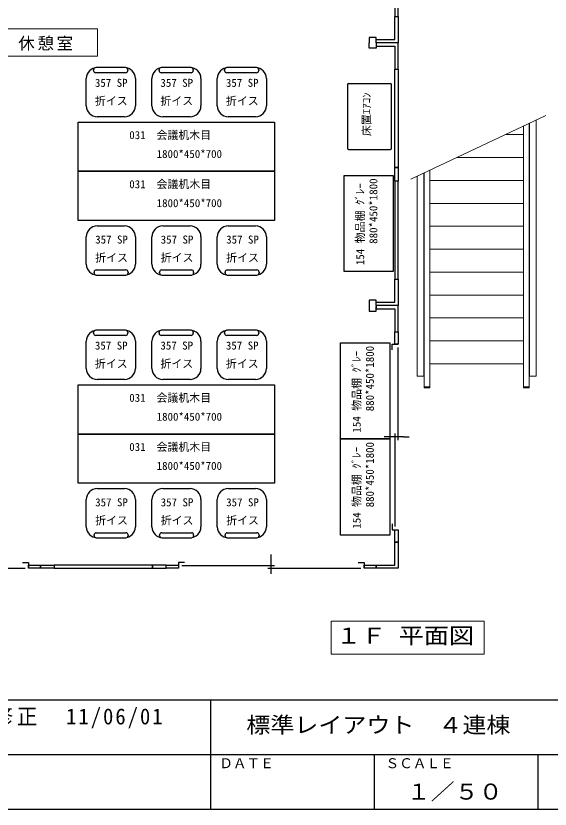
# Model space of a CAD drawing. Units: millimetres, scale not verified. Extents: x -9682 to 9983, y -7062 to 6920.
# Drawn here: x -4796 to 99, y -7062 to 202 of the extents above; entities that cross this region are included whole.
import ezdxf
from ezdxf.enums import TextEntityAlignment as Align

# ---------------------------------------------------------------- set-up
doc = ezdxf.new("R2010")
doc.units = ezdxf.units.MM
doc.header["$LTSCALE"] = 50
for name, color, linetype, lineweight in [('0-0', 7, 'Continuous', 25), ('0-1', 7, 'Continuous', 25), ('0-3', 7, 'Continuous', 25), ('0-A', 7, 'Continuous', 18)]:
    doc.layers.add(name, color=color, linetype=linetype, lineweight=lineweight)
doc.styles.add('ＭＳ ゴシック', font='')
doc.styles.get('ＭＳ ゴシック').set_extended_font_data('MS Gothic')

msp = doc.modelspace()

# ---------------------------------------------------------------- linework, layer by layer
at = {"layer": '0-0'}
for p, q in [((-9682.18, -6062.09), (9982.6, -6062.09)), ((-3012.59, -6062.62), (-3012.59, -7062.09)), ((-5597.39, -6562.09), (9054.98, -6562.09)), ((-1512.59, -6562.4), (-1512.59, -7062.09)), ((-12.59, -6562.4), (-12.59, -7062.09)), ((-9682.18, -7062.09), (9979.98, -7062.09))]:
    msp.add_line(p, q, dxfattribs=at)
at = {"layer": '0-1'}
for p, q in [((-1323.66, 195.95), (-1293.66, 195.95)), ((-1493.66, 5.45), (-1558.66, 5.45)), ((-1558.66, 5.45), (-1558.66, -44.55)), ((-1493.66, -35.85), (-1493.66, 5.45)), ((-1558.66, -94.55), (-1558.66, -44.55)), ((-1493.66, -44.55), (-1493.66, -14.55)), ((-1293.66, -44.55), (-1493.66, -44.55)), ((-1493.66, -44.55), (-1493.66, -74.55)), ((-1293.66, -44.55), (-1493.66, -44.55)), ((-1493.66, -55.49), (-1493.66, -94.55)), ((-1493.66, -94.55), (-1558.66, -94.55)), ((-1493.66, -2400.55), (-1558.66, -2400.55)), ((-1558.66, -2400.55), (-1558.66, -2450.55)), ((-1558.66, -2450.55), (-1558.66, -2500.55)), ((-1493.66, -2441.85), (-1493.66, -2400.55)), ((-1493.66, -2450.55), (-1493.66, -2420.55)), ((-1293.66, -2450.55), (-1493.66, -2450.55)), ((-1493.66, -2450.55), (-1493.66, -2480.55)), ((-1293.66, -2450.55), (-1493.66, -2450.55)), ((-1493.66, -2500.55), (-1493.66, -2459.73)), ((-1558.66, -2500.55), (-1493.66, -2500.55)), ((-1293.66, -3683.55), (-1293.66, -2833.55)), ((-1320.66, -4473.55), (-1320.66, -3623.55)), ((-1243.66, -3653.55), (-1193.66, -3653.55)), ((-1293.66, -4616.05), (-1293.66, -4856.55)), ((-1293.66, -4616.05), (-1293.66, -4856.55)), ((-5561.16, -4856.55), (-4711.16, -4856.55)), ((-3276.16, -4829.55), (-2426.16, -4829.55)), ((-2486.16, -4856.55), (-1636.16, -4856.55)), ((-1293.66, -4856.55), (-1493.66, -4856.55))]:
    msp.add_line(p, q, dxfattribs=at)
at = {"layer": '0-1', "color": 4, "lineweight": 18}
for p, q in [((-1175.92, -1293.87), (58.61, -711.4)), ((-93.66, -783.24), (-93.66, -3194.55)), ((-88.66, -3096.45), (-88.66, -780.88)), ((-28.66, -752.58), (-28.66, -3096.45)), ((-143.66, -3194.55), (-143.66, -806.83)), ((-143.66, -884.55), (-308.37, -884.55)), ((-143.66, -1094.55), (-753.47, -1094.55)), ((-1003.66, -1212.59), (-1003.66, -3194.55)), ((-1118.66, -3096.45), (-1118.66, -1266.85)), ((-1058.66, -1238.54), (-1058.66, -3096.45)), ((-1053.66, -3194.55), (-1053.66, -1236.18)), ((-143.66, -1304.55), (-1003.66, -1304.55)), ((-1118.66, -1423.85), (-1118.66, -1846.96)), ((-1053.66, -3204.55), (-1053.66, -1461.35)), ((-143.66, -1514.55), (-1003.66, -1514.55)), ((-143.66, -1724.55), (-1003.66, -1724.55)), ((-143.66, -1934.55), (-1003.66, -1934.55)), ((-93.66, -2015.65), (-93.66, -3204.55)), ((-143.66, -2144.55), (-1003.66, -2144.55)), ((-143.66, -2354.55), (-1003.66, -2354.55)), ((-143.66, -2564.55), (-1003.66, -2564.55)), ((-143.66, -2774.55), (-1003.66, -2774.55)), ((-143.66, -2984.55), (-1003.66, -2984.55)), ((-1058.66, -3096.45), (-1118.66, -3096.45)), ((-28.66, -3096.45), (-88.66, -3096.45)), ((-1053.66, -3204.55), (-1053.66, -3194.55)), ((-1003.66, -3194.55), (-1003.66, -3204.55)), ((-143.66, -3204.55), (-143.66, -3194.55)), ((-93.66, -3194.55), (-93.66, -3204.55)), ((-1003.66, -3204.55), (-1053.66, -3204.55)), ((-93.66, -3204.55), (-143.66, -3204.55))]:
    msp.add_line(p, q, dxfattribs=at)
at = {"layer": '0-1'}
for points in [[(-1323.66, 308.45), (-1323.66, 195.95), (-1293.66, 195.95), (-1293.66, 308.45)], [(-1323.66, -1185.05), (-1323.66, -285.05), (-1293.66, -285.05), (-1293.66, -1185.05)], [(-1293.66, -1310.05), (-1323.66, -1310.05), (-1323.66, -1185.05), (-1293.66, -1185.05)], [(-1323.66, -1310.05), (-1323.66, -2210.05), (-1293.66, -2210.05), (-1293.66, -1310.05)], [(-1323.66, -2803.55), (-1323.66, -2691.05), (-1293.66, -2691.05), (-1293.66, -2803.55)], [(-1323.66, -4616.05), (-1323.66, -4503.55), (-1293.66, -4503.55), (-1293.66, -4616.05)], [(-4681.16, -4826.55), (-4568.66, -4826.55), (-4568.66, -4856.55), (-4681.16, -4856.55)], [(-4568.66, -4856.55), (-4568.66, -4826.55), (-4443.66, -4826.55), (-4443.66, -4856.55)], [(-3543.66, -4856.55), (-3543.66, -4826.55), (-4443.66, -4826.55), (-4443.66, -4856.55)], [(-3418.66, -4856.55), (-3418.66, -4826.55), (-3543.66, -4826.55), (-3543.66, -4856.55)], [(-3418.66, -4826.55), (-3306.16, -4826.55), (-3306.16, -4856.55), (-3418.66, -4856.55)], [(-1606.16, -4826.55), (-1493.66, -4826.55), (-1493.66, -4856.55), (-1606.16, -4856.55)]]:
    msp.add_lwpolyline(points, close=True, dxfattribs=at)
for points in [[(-1293.66, 195.95), (-1293.66, -44.55), (-1493.66, -44.55)], [(-1493.66, -14.55), (-1323.66, -14.55), (-1323.66, 195.95)], [(-1293.66, -285.05), (-1293.66, -44.55), (-1493.66, -44.55)], [(-1493.66, -74.55), (-1323.66, -74.55), (-1323.66, -285.05), (-1293.66, -285.05)], [(-1293.66, -2210.05), (-1293.66, -2450.55), (-1493.66, -2450.55)], [(-1493.66, -2420.55), (-1323.66, -2420.55), (-1323.66, -2210.05), (-1293.66, -2210.05)], [(-1293.66, -2691.05), (-1293.66, -2450.55), (-1493.66, -2450.55)], [(-1493.66, -2480.55), (-1323.66, -2480.55), (-1323.66, -2691.05), (-1293.66, -2691.05)], [(-1347.66, -2857.55), (-1347.66, -2803.55), (-1293.66, -2803.55)], [(-1243.66, -3653.55), (-1370.66, -3653.55), (-1420.66, -3653.55)], [(-1347.66, -4449.55), (-1347.66, -4503.55), (-1293.66, -4503.55)], [(-1493.66, -4856.55), (-1493.66, -4826.55), (-1323.66, -4826.55), (-1323.66, -4616.05), (-1293.66, -4616.05)], [(-1293.66, -4856.55), (-1493.66, -4856.55), (-1493.66, -4826.55), (-1323.66, -4826.55), (-1323.66, -4616.05), (-1293.66, -4616.05)], [(-2456.16, -4906.55), (-2456.16, -4779.55), (-2456.16, -4729.55)], [(-4735.16, -4802.55), (-4681.16, -4802.55), (-4681.16, -4856.55)], [(-3252.16, -4802.55), (-3306.16, -4802.55), (-3306.16, -4856.55)], [(-1660.16, -4802.55), (-1606.16, -4802.55), (-1606.16, -4856.55)]]:
    msp.add_lwpolyline(points, dxfattribs=at)
at = {"layer": '0-1', "color": 4, "lineweight": 18}
for points in [[(-1053.66, -3194.55), (-1003.66, -3194.55), (-1053.66, -3194.55)], [(-143.66, -3194.55), (-93.66, -3194.55), (-143.66, -3194.55)]]:
    msp.add_lwpolyline(points, dxfattribs=at)
at = {"layer": '0-3'}
for p, q in [((-3791.24, -271.43), (-4063.52, -271.43)), ((-3191.24, -271.43), (-3463.52, -271.43)), ((-2591.24, -271.43), (-2863.52, -271.43)), ((-4083.52, -298), (-4083.52, -291.44)), ((-3791.24, -318), (-4063.52, -318)), ((-3771.24, -291.44), (-3771.24, -298)), ((-3483.52, -298), (-3483.52, -291.44)), ((-3191.24, -318), (-3463.52, -318)), ((-3171.24, -291.44), (-3171.24, -298)), ((-2883.52, -298), (-2883.52, -291.44)), ((-2591.24, -318), (-2863.52, -318)), ((-2571.24, -291.44), (-2571.24, -298)), ((-4150.27, -621.44), (-4150.27, -371.43)), ((-3700.27, -371.43), (-3700.27, -621.44)), ((-3550.27, -621.44), (-3550.27, -371.43)), ((-3100.27, -371.43), (-3100.27, -621.44)), ((-2950.27, -621.44), (-2950.27, -371.43)), ((-2500.27, -371.43), (-2500.27, -621.44)), ((-1758.6, -425.83), (-1758.6, -1010.83)), ((-1748.6, -415.83), (-1363.6, -415.83)), ((-1353.6, -1010.83), (-1353.6, -425.83)), ((-3800.27, -721.44), (-4050.27, -721.44)), ((-3200.27, -721.44), (-3450.27, -721.44)), ((-2600.27, -721.44), (-2850.27, -721.44)), ((-1748.6, -1020.83), (-1363.6, -1020.83)), ((-4050.27, -1721.43), (-3800.27, -1721.43)), ((-3450.27, -1721.43), (-3200.27, -1721.43)), ((-2850.27, -1721.43), (-2600.27, -1721.43)), ((-4150.27, -2071.43), (-4150.27, -1821.43)), ((-3700.27, -1821.43), (-3700.27, -2071.43)), ((-3550.27, -2071.43), (-3550.27, -1821.43)), ((-3100.27, -1821.43), (-3100.27, -2071.43)), ((-2950.27, -2071.43), (-2950.27, -1821.43)), ((-2500.27, -1821.43), (-2500.27, -2071.43)), ((-4079.3, -2151.43), (-4079.3, -2144.86)), ((-4059.3, -2124.87), (-3787.03, -2124.87)), ((-4059.3, -2171.43), (-3787.03, -2171.43)), ((-3767.03, -2144.86), (-3767.03, -2151.43)), ((-3479.3, -2151.43), (-3479.3, -2144.86)), ((-3459.3, -2124.87), (-3187.03, -2124.87)), ((-3459.3, -2171.43), (-3187.03, -2171.43)), ((-3167.03, -2144.86), (-3167.03, -2151.43)), ((-2879.3, -2151.43), (-2879.3, -2144.86)), ((-2859.3, -2124.87), (-2587.03, -2124.87)), ((-2859.3, -2171.43), (-2587.03, -2171.43)), ((-2567.03, -2144.86), (-2567.03, -2151.43)), ((-3791.24, -2677.43), (-4063.52, -2677.43)), ((-3191.24, -2677.43), (-3463.52, -2677.43)), ((-2591.24, -2677.43), (-2863.52, -2677.43)), ((-4083.52, -2704), (-4083.52, -2697.44)), ((-3791.24, -2724), (-4063.52, -2724)), ((-3771.24, -2697.44), (-3771.24, -2704)), ((-3483.52, -2704), (-3483.52, -2697.44)), ((-3191.24, -2724), (-3463.52, -2724)), ((-3171.24, -2697.44), (-3171.24, -2704)), ((-2883.52, -2704), (-2883.52, -2697.44)), ((-2591.24, -2724), (-2863.52, -2724)), ((-2571.24, -2697.44), (-2571.24, -2704)), ((-4150.27, -3027.44), (-4150.27, -2777.43)), ((-3700.27, -2777.43), (-3700.27, -3027.44)), ((-3550.27, -3027.44), (-3550.27, -2777.43)), ((-3100.27, -2777.43), (-3100.27, -3027.44)), ((-2950.27, -3027.44), (-2950.27, -2777.43)), ((-2500.27, -2777.43), (-2500.27, -3027.44)), ((-3800.27, -3127.44), (-4050.27, -3127.44)), ((-3200.27, -3127.44), (-3450.27, -3127.44)), ((-2600.27, -3127.44), (-2850.27, -3127.44)), ((-4050.27, -4127.43), (-3800.27, -4127.43)), ((-3450.27, -4127.43), (-3200.27, -4127.43)), ((-2850.27, -4127.43), (-2600.27, -4127.43)), ((-4150.27, -4477.43), (-4150.27, -4227.43)), ((-3700.27, -4227.43), (-3700.27, -4477.43)), ((-3550.27, -4477.43), (-3550.27, -4227.43)), ((-3100.27, -4227.43), (-3100.27, -4477.43)), ((-2950.27, -4477.43), (-2950.27, -4227.43)), ((-2500.27, -4227.43), (-2500.27, -4477.43)), ((-4079.3, -4557.43), (-4079.3, -4550.86)), ((-4059.3, -4530.87), (-3787.03, -4530.87)), ((-3767.03, -4550.86), (-3767.03, -4557.43)), ((-3479.3, -4557.43), (-3479.3, -4550.86)), ((-3459.3, -4530.87), (-3187.03, -4530.87)), ((-3167.03, -4550.86), (-3167.03, -4557.43)), ((-2879.3, -4557.43), (-2879.3, -4550.86)), ((-2859.3, -4530.87), (-2587.03, -4530.87)), ((-2567.03, -4550.86), (-2567.03, -4557.43)), ((-4059.3, -4577.43), (-3787.03, -4577.43)), ((-3459.3, -4577.43), (-3187.03, -4577.43)), ((-2859.3, -4577.43), (-2587.03, -4577.43))]:
    msp.add_line(p, q, dxfattribs=at)
for points in [[(-4225.27, -1221.43), (-4225.27, -771.43), (-2425.27, -771.43), (-2425.27, -1221.43)], [(-4225.27, -1671.43), (-4225.27, -1221.43), (-2425.27, -1221.43), (-2425.27, -1671.43)], [(-1338.7, -2139.07), (-1788.7, -2139.07), (-1788.7, -1259.07), (-1338.7, -1259.07)], [(-1370.81, -3672.5), (-1820.81, -3672.5), (-1820.81, -2792.5), (-1370.81, -2792.5)], [(-4225.27, -3627.43), (-4225.27, -3177.43), (-2425.27, -3177.43), (-2425.27, -3627.43)], [(-4225.27, -4077.43), (-4225.27, -3627.43), (-2425.27, -3627.43), (-2425.27, -4077.43)], [(-1370.81, -4552.5), (-1820.81, -4552.5), (-1820.81, -3672.5), (-1370.81, -3672.5)]]:
    msp.add_lwpolyline(points, close=True, dxfattribs=at)
for centre, radius, start, end in [((-4050.27, -371.43), 100, 90, 180), ((-4063.52, -291.44), 20, 90, 180), ((-3800.27, -371.43), 100, 0, 90), ((-3791.24, -291.44), 20, 0, 90), ((-3450.27, -371.43), 100, 90, 180), ((-3463.52, -291.44), 20, 90, 180), ((-3200.27, -371.43), 100, 0, 90), ((-3191.24, -291.44), 20, 0, 90), ((-2850.27, -371.43), 100, 90, 180), ((-2863.52, -291.44), 20, 90, 180), ((-2600.27, -371.43), 100, 0, 90), ((-2591.24, -291.44), 20, 0, 90), ((-4063.52, -298), 20, 180, 270), ((-3791.24, -298), 20, 270, 0), ((-3463.52, -298), 20, 180, 270), ((-3191.24, -298), 20, 270, 0), ((-2863.52, -298), 20, 180, 270), ((-2591.24, -298), 20, 270, 0), ((-1748.6, -425.83), 10, 90, 180), ((-1363.6, -425.83), 10, 0, 90), ((-4050.27, -621.44), 100, 180, 270), ((-3800.27, -621.44), 100, 270, 0), ((-3450.27, -621.44), 100, 180, 270), ((-3200.27, -621.44), 100, 270, 0), ((-2850.27, -621.44), 100, 180, 270), ((-2600.27, -621.44), 100, 270, 0), ((-1748.6, -1010.83), 10, 180, 270), ((-1363.6, -1010.83), 10, 270, 0), ((-4050.27, -1821.43), 100, 90, 180), ((-3800.27, -1821.43), 100, 0, 90), ((-3450.27, -1821.43), 100, 90, 180), ((-3200.27, -1821.43), 100, 0, 90), ((-2850.27, -1821.43), 100, 90, 180), ((-2600.27, -1821.43), 100, 0, 90), ((-4050.27, -2071.43), 100, 180, 270), ((-3800.27, -2071.43), 100, 270, 0), ((-3450.27, -2071.43), 100, 180, 270), ((-3200.27, -2071.43), 100, 270, 0), ((-2850.27, -2071.43), 100, 180, 270), ((-2600.27, -2071.43), 100, 270, 0), ((-4059.3, -2144.86), 20, 90, 180), ((-4059.3, -2151.43), 20, 180, 270), ((-3787.03, -2144.86), 20, 0, 90), ((-3787.03, -2151.43), 20, 270, 0), ((-3459.3, -2144.86), 20, 90, 180), ((-3459.3, -2151.43), 20, 180, 270), ((-3187.03, -2144.86), 20, 0, 90), ((-3187.03, -2151.43), 20, 270, 0), ((-2859.3, -2144.86), 20, 90, 180), ((-2859.3, -2151.43), 20, 180, 270), ((-2587.03, -2144.86), 20, 0, 90), ((-2587.03, -2151.43), 20, 270, 0), ((-4050.27, -2777.43), 100, 90, 180), ((-4063.52, -2697.44), 20, 90, 180), ((-3800.27, -2777.43), 100, 0, 90), ((-3791.24, -2697.44), 20, 0, 90), ((-3450.27, -2777.43), 100, 90, 180), ((-3463.52, -2697.44), 20, 90, 180), ((-3200.27, -2777.43), 100, 0, 90), ((-3191.24, -2697.44), 20, 0, 90), ((-2850.27, -2777.43), 100, 90, 180), ((-2863.52, -2697.44), 20, 90, 180), ((-2600.27, -2777.43), 100, 0, 90), ((-2591.24, -2697.44), 20, 0, 90), ((-4063.52, -2704), 20, 180, 270), ((-3791.24, -2704), 20, 270, 0), ((-3463.52, -2704), 20, 180, 270), ((-3191.24, -2704), 20, 270, 0), ((-2863.52, -2704), 20, 180, 270), ((-2591.24, -2704), 20, 270, 0), ((-4050.27, -3027.44), 100, 180, 270), ((-3800.27, -3027.44), 100, 270, 0), ((-3450.27, -3027.44), 100, 180, 270), ((-3200.27, -3027.44), 100, 270, 0), ((-2850.27, -3027.44), 100, 180, 270), ((-2600.27, -3027.44), 100, 270, 0), ((-4050.27, -4227.43), 100, 90, 180), ((-3800.27, -4227.43), 100, 0, 90), ((-3450.27, -4227.43), 100, 90, 180), ((-3200.27, -4227.43), 100, 0, 90), ((-2850.27, -4227.43), 100, 90, 180), ((-2600.27, -4227.43), 100, 0, 90), ((-4050.27, -4477.43), 100, 180, 270), ((-3800.27, -4477.43), 100, 270, 0), ((-3450.27, -4477.43), 100, 180, 270), ((-3200.27, -4477.43), 100, 270, 0), ((-2850.27, -4477.43), 100, 180, 270), ((-2600.27, -4477.43), 100, 270, 0), ((-4059.3, -4550.86), 20, 90, 180), ((-4059.3, -4557.43), 20, 180, 270), ((-3787.03, -4550.86), 20, 0, 90), ((-3787.03, -4557.43), 20, 270, 0), ((-3459.3, -4550.86), 20, 90, 180), ((-3459.3, -4557.43), 20, 180, 270), ((-3187.03, -4550.86), 20, 0, 90), ((-3187.03, -4557.43), 20, 270, 0), ((-2859.3, -4550.86), 20, 90, 180), ((-2859.3, -4557.43), 20, 180, 270), ((-2587.03, -4550.86), 20, 0, 90), ((-2587.03, -4557.43), 20, 270, 0)]:
    msp.add_arc(centre, radius, start, end, dxfattribs=at)
at = {"layer": '0-A', "color": 4}
for points in [[(-4997.98, -167.21), (-4047.98, -167.21), (-4047.98, 82.79), (-4997.98, 82.79)], [(-1906.21, -5641.54), (-506.21, -5641.54), (-506.21, -5341.54), (-1906.21, -5341.54)]]:
    msp.add_lwpolyline(points, close=True, dxfattribs=at)

# ---------------------------------------------------------------- texts
at = {"layer": '0-0', "color": 4, "style": 'ＭＳ ゴシック'}
for s, p in [('ＤＡＴＥ', (-2932.44, -6714.88)), ('ＳＣＡＬＥ', (-1409.18, -6714.88))]:
    msp.add_text(s, height=91.64, dxfattribs=at).set_placement(p, align=Align.BOTTOM_LEFT)
at = {"layer": '0-0', "style": 'ＭＳ ゴシック', "width": 1.1}
msp.add_text('１／５０', height=146.6, dxfattribs=at).set_placement((-1215.49, -7018.91), align=Align.BOTTOM_LEFT)
at = {"layer": '0-3', "color": 4, "style": 'ＭＳ ゴシック'}
for s, p in [('357 SP', (-4071.49, -469.69)), ('357 SP', (-3471.49, -469.69)), ('357 SP', (-2871.49, -469.69)), ('折イス', (-4071.49, -635.63)), ('折イス', (-3471.49, -635.63)), ('折イス', (-2871.49, -635.63)), ('031\u3000会議机木目', (-3756.86, -948.08)), ('1800*450*700', (-3505.74, -1121.26)), ('031\u3000会議机木目', (-3756.86, -1398.08)), ('1800*450*700', (-3505.74, -1571.26)), ('357 SP', (-4068.92, -1905.05)), ('357 SP', (-3468.92, -1905.05)), ('357 SP', (-2868.92, -1905.05)), ('折イス', (-4068.92, -2070.98)), ('折イス', (-3468.92, -2070.98)), ('折イス', (-2868.92, -2070.98)), ('357 SP', (-4071.49, -2875.69)), ('357 SP', (-3471.49, -2875.69)), ('357 SP', (-2871.49, -2875.69)), ('折イス', (-4071.49, -3041.63)), ('折イス', (-3471.49, -3041.63)), ('折イス', (-2871.49, -3041.63)), ('031\u3000会議机木目', (-3756.86, -3354.08)), ('1800*450*700', (-3505.74, -3527.26)), ('031\u3000会議机木目', (-3756.86, -3804.08)), ('1800*450*700', (-3505.74, -3977.26)), ('357 SP', (-4068.92, -4311.05)), ('357 SP', (-3468.92, -4311.05)), ('357 SP', (-2868.92, -4311.05)), ('折イス', (-4068.92, -4476.98)), ('折イス', (-3468.92, -4476.98)), ('折イス', (-2868.92, -4476.98))]:
    msp.add_text(s, height=73.31, dxfattribs=at).set_placement(p, align=Align.BOTTOM_LEFT)
for s, p in [('床置ｴｱｺﾝ', (-1523.27, -898.8)), ('880*450*1800', (-1461.81, -1885.03)), ('154 物品棚 ｸﾞﾚｰ', (-1582.69, -2080.28)), ('880*450*1800', (-1493.92, -3418.45)), ('154 物品棚 ｸﾞﾚｰ', (-1614.79, -3613.71)), ('154 物品棚 ｸﾞﾚｰ', (-1614.79, -4493.71)), ('880*450*1800', (-1493.92, -4298.45))]:
    msp.add_text(s, height=73.31, rotation=90, dxfattribs=at).set_placement(p, align=Align.BOTTOM_LEFT)
at = {"layer": '0-A', "style": 'ＭＳ ゴシック'}
for s, width, p in [('１Ｆ 平面図', 1.15, (-1862.84, -5590.41)), ('標準レイアウト\u3000４連棟', 1.1, (-2684.33, -6408.24))]:
    msp.add_text(s, height=146.6, dxfattribs=dict(at, width=width)).set_placement(p, align=Align.BOTTOM_LEFT)
at = {"layer": '0-A', "attachment_point": 7, "style": 'ＭＳ ゴシック'}
for s, insert, char_height in [('\\T1.17;休憩室', (-4773.45, -116.21), 110), ('\\T1.19;\\W0.95;図面修正\u300011/06/01', (-5465.85, -6321.95), 146.6)]:
    msp.add_mtext(s, dxfattribs=dict(at, insert=insert, char_height=char_height))

doc.saveas('drawing.dxf')
